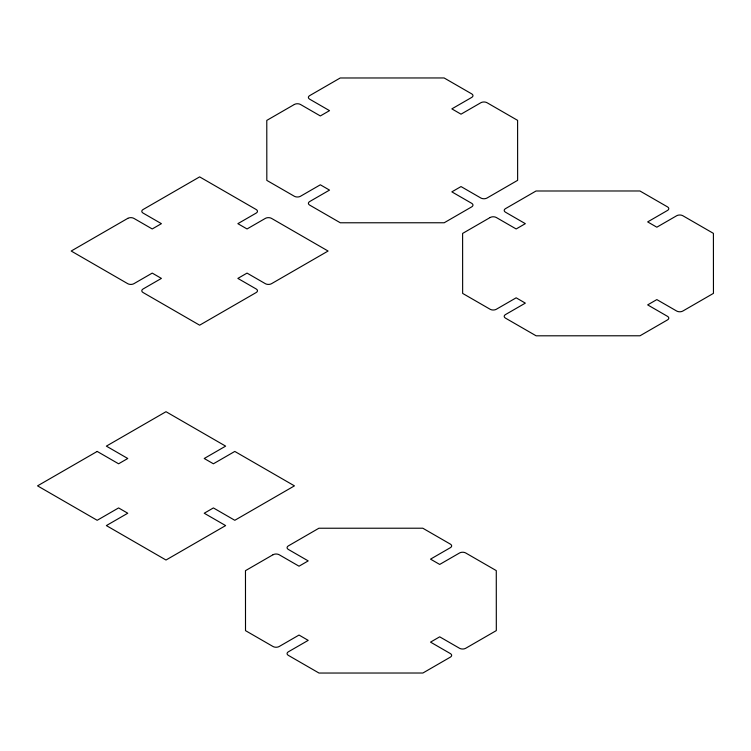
<?xml version="1.0" encoding="UTF-8"?>
<svg xmlns="http://www.w3.org/2000/svg" width="751" height="751" viewBox="0 0 751 751"><rect width="100%" height="100%" fill="white"/><g stroke="black" fill="none" stroke-linecap="round" stroke-linejoin="round"><path stroke-width="1.13" d="M273.035 554.726L245.474 570.666L245.511 630.643L273.045 646.527A4.328 2.497 0 0 0 279.156 646.527L299.029 635.055L308.201 640.359L288.337 651.821A4.328 2.497 0 0 0 288.337 655.36L318.997 673.046L422.888 673.018L450.393 657.125A4.328 2.497 0 0 0 450.393 653.595L430.53 642.124L439.701 636.829L459.565 648.291A4.328 2.497 0 0 0 465.686 648.291L496.317 630.596L496.28 570.61L465.686 552.961A4.328 2.497 0 0 0 459.574 552.961L439.701 564.433L430.53 559.138L450.393 547.667A4.328 2.497 0 0 0 450.393 544.137L422.794 528.216L318.903 528.235L288.337 545.902A4.328 2.497 0 0 0 288.337 549.432L308.201 560.903L299.029 566.198L279.165 554.736A4.328 2.497 0 0 0 273.045 554.736M294.364 104.473L266.783 120.404L266.821 180.39L294.364 196.274A4.328 2.497 0 0 0 300.475 196.274L320.339 184.802L329.52 190.097L309.656 201.568A4.328 2.497 0 0 0 309.656 205.098L340.316 222.784L444.198 222.765L471.712 206.863A4.328 2.497 0 0 0 471.712 203.333L451.849 191.862L461.02 186.567L480.884 198.029A4.328 2.497 0 0 0 487.005 198.029L517.636 180.334L517.599 120.357L487.005 102.709A4.328 2.497 0 0 0 480.884 102.709L461.02 114.171L451.849 108.876L471.712 97.414A4.328 2.497 0 0 0 471.712 93.875L444.113 77.954L340.222 77.982L309.647 95.64A4.328 2.497 0 0 0 309.647 99.17L329.52 110.641L320.339 115.945L300.484 104.473A4.328 2.497 0 0 0 294.364 104.473M127.764 218.372L71.195 251.031L127.764 283.7A4.328 2.497 0 0 0 133.885 283.7L152.237 273.101L161.409 278.405L143.056 288.994A4.328 2.497 0 0 0 143.056 292.524L199.635 325.192L256.213 292.524A4.328 2.497 0 0 0 256.213 288.994L237.86 278.405L247.041 273.101L265.385 283.7A4.328 2.497 0 0 0 271.505 283.7L328.084 251.031L271.505 218.372A4.328 2.497 0 0 0 265.385 218.372L247.041 228.961L237.86 223.667L256.213 213.068A4.328 2.497 0 0 0 256.213 209.538L199.635 176.879L143.056 209.538A4.328 2.497 0 0 0 143.056 213.068L161.409 223.667L152.237 228.961L133.885 218.372A4.328 2.497 0 0 0 127.764 218.372M490.178 217.499L462.607 233.43L462.644 293.406L490.178 309.29A4.328 2.497 0 0 0 496.289 309.29L516.162 297.818L525.334 303.122L505.47 314.585A4.328 2.497 0 0 0 505.47 318.124L536.13 335.81L640.012 335.781L667.526 319.888A4.328 2.497 0 0 0 667.526 316.359L647.662 304.887L656.834 299.593L676.698 311.055A4.328 2.497 0 0 0 682.819 311.055L713.45 293.359L713.412 233.373L682.819 215.725A4.328 2.497 0 0 0 676.707 215.725L656.834 227.196L647.662 221.902L667.526 210.43A4.328 2.497 0 0 0 667.526 206.9L639.927 190.979L536.036 190.998L505.461 208.665A4.328 2.497 0 0 0 505.47 212.195L525.334 223.667L516.162 228.961L496.298 217.499A4.328 2.497 0 0 0 490.178 217.499M97.189 451.435L37.55 485.859L97.189 520.293L118.592 507.929L127.764 513.233L106.36 525.587L165.999 560.021L225.629 525.587L204.225 513.233L213.397 507.929L234.8 520.293L294.439 485.859L234.8 451.435L213.397 463.789L204.225 458.495L225.629 446.132L165.999 411.708L106.36 446.132L127.764 458.495L118.592 463.789L97.189 451.435"/></g></svg>
